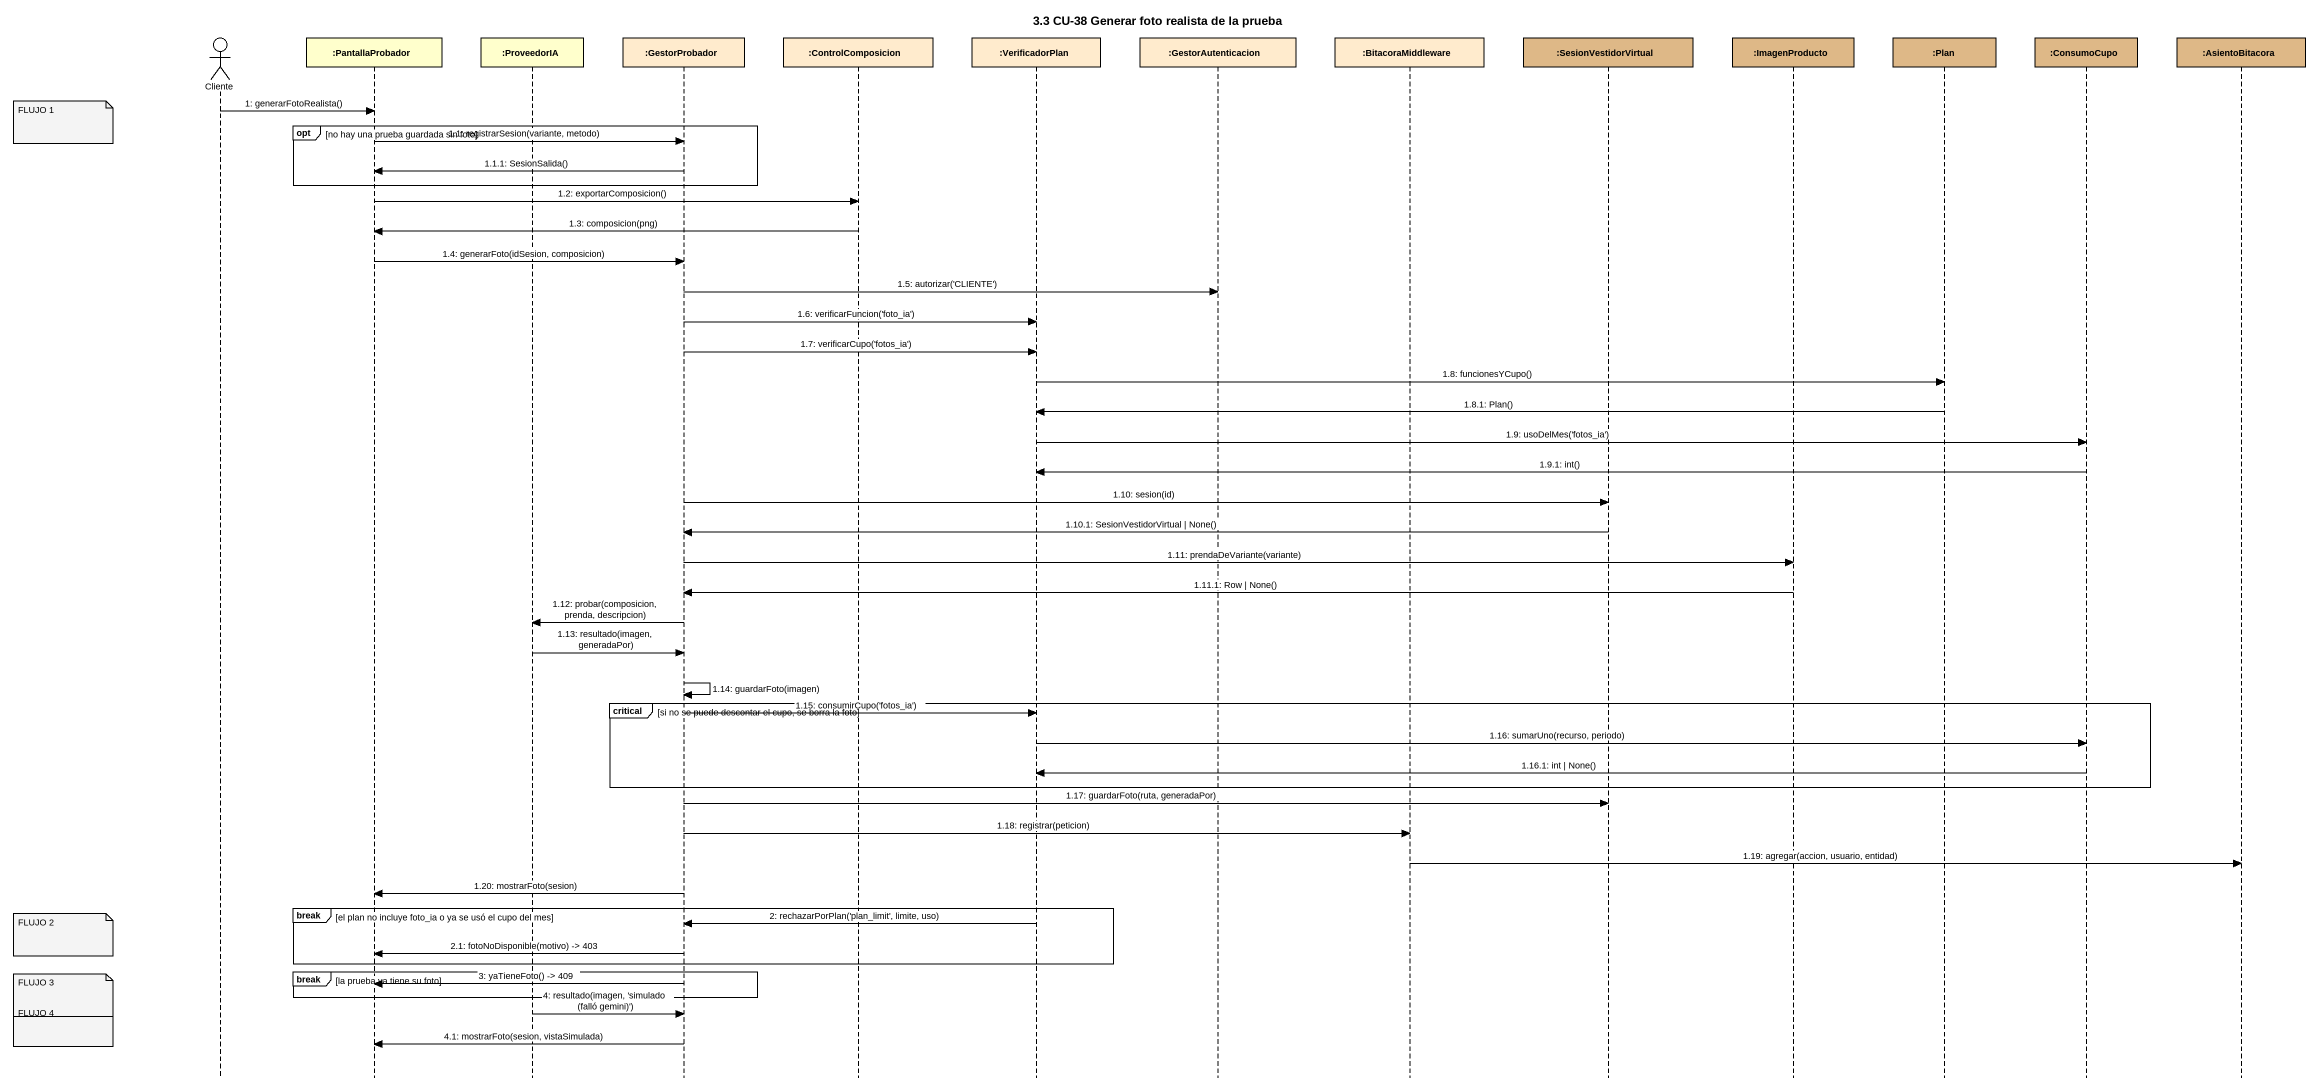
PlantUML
@startuml
title 3.3 CU-38 Generar foto realista de la prueba
hide footbox
actor Cliente
participant ":PantallaProbador" as PantallaProbador
participant ":ProveedorIA" as ProveedorIA
participant ":GestorProbador" as GestorProbador #FFEBCD
participant ":ControlComposicion" as ControlComposicion #FFEBCD
participant ":VerificadorPlan" as VerificadorPlan #FFEBCD
participant ":GestorAutenticacion" as GestorAutenticacion #FFEBCD
participant ":BitacoraMiddleware" as BitacoraMiddleware #FFEBCD
participant ":SesionVestidorVirtual" as SesionVestidorVirtual #DEB887
participant ":ImagenProducto" as ImagenProducto #DEB887
participant ":Plan" as Plan #DEB887
participant ":ConsumoCupo" as ConsumoCupo #DEB887
participant ":AsientoBitacora" as AsientoBitacora #DEB887

Cliente -> PantallaProbador : 1: generarFotoRealista()
note left of Cliente : FLUJO 1
opt no hay una prueba guardada sin foto
  PantallaProbador -> GestorProbador : 1.1: registrarSesion(variante, metodo)
  GestorProbador -> PantallaProbador : 1.1.1: SesionSalida()
end
PantallaProbador -> ControlComposicion : 1.2: exportarComposicion()
ControlComposicion -> PantallaProbador : 1.3: composicion(png)
PantallaProbador -> GestorProbador : 1.4: generarFoto(idSesion, composicion)
GestorProbador -> GestorAutenticacion : 1.5: autorizar('CLIENTE')
GestorProbador -> VerificadorPlan : 1.6: verificarFuncion('foto_ia')
GestorProbador -> VerificadorPlan : 1.7: verificarCupo('fotos_ia')
VerificadorPlan -> Plan : 1.8: funcionesYCupo()
Plan -> VerificadorPlan : 1.8.1: Plan()
VerificadorPlan -> ConsumoCupo : 1.9: usoDelMes('fotos_ia')
ConsumoCupo -> VerificadorPlan : 1.9.1: int()
GestorProbador -> SesionVestidorVirtual : 1.10: sesion(id)
SesionVestidorVirtual -> GestorProbador : 1.10.1: SesionVestidorVirtual | None()
GestorProbador -> ImagenProducto : 1.11: prendaDeVariante(variante)
ImagenProducto -> GestorProbador : 1.11.1: Row | None()
GestorProbador -> ProveedorIA : 1.12: probar(composicion, prenda, descripcion)
ProveedorIA -> GestorProbador : 1.13: resultado(imagen, generadaPor)
GestorProbador -> GestorProbador : 1.14: guardarFoto(imagen)
critical si no se puede descontar el cupo, se borra la foto
  GestorProbador -> VerificadorPlan : 1.15: consumirCupo('fotos_ia')
  VerificadorPlan -> ConsumoCupo : 1.16: sumarUno(recurso, periodo)
  ConsumoCupo -> VerificadorPlan : 1.16.1: int | None()
end
GestorProbador -> SesionVestidorVirtual : 1.17: guardarFoto(ruta, generadaPor)
GestorProbador -> BitacoraMiddleware : 1.18: registrar(peticion)
BitacoraMiddleware -> AsientoBitacora : 1.19: agregar(accion, usuario, entidad)
GestorProbador -> PantallaProbador : 1.20: mostrarFoto(sesion)
break el plan no incluye foto_ia o ya se usó el cupo del mes
  VerificadorPlan -> GestorProbador : 2: rechazarPorPlan('plan_limit', limite, uso)
  note left of Cliente : FLUJO 2
  GestorProbador -> PantallaProbador : 2.1: fotoNoDisponible(motivo) -> 403
end
break la prueba ya tiene su foto
  GestorProbador -> PantallaProbador : 3: yaTieneFoto() -> 409
  note left of Cliente : FLUJO 3
end
ProveedorIA -> GestorProbador : 4: resultado(imagen, 'simulado (falló gemini)')
note left of Cliente : FLUJO 4
GestorProbador -> PantallaProbador : 4.1: mostrarFoto(sesion, vistaSimulada)
@enduml
